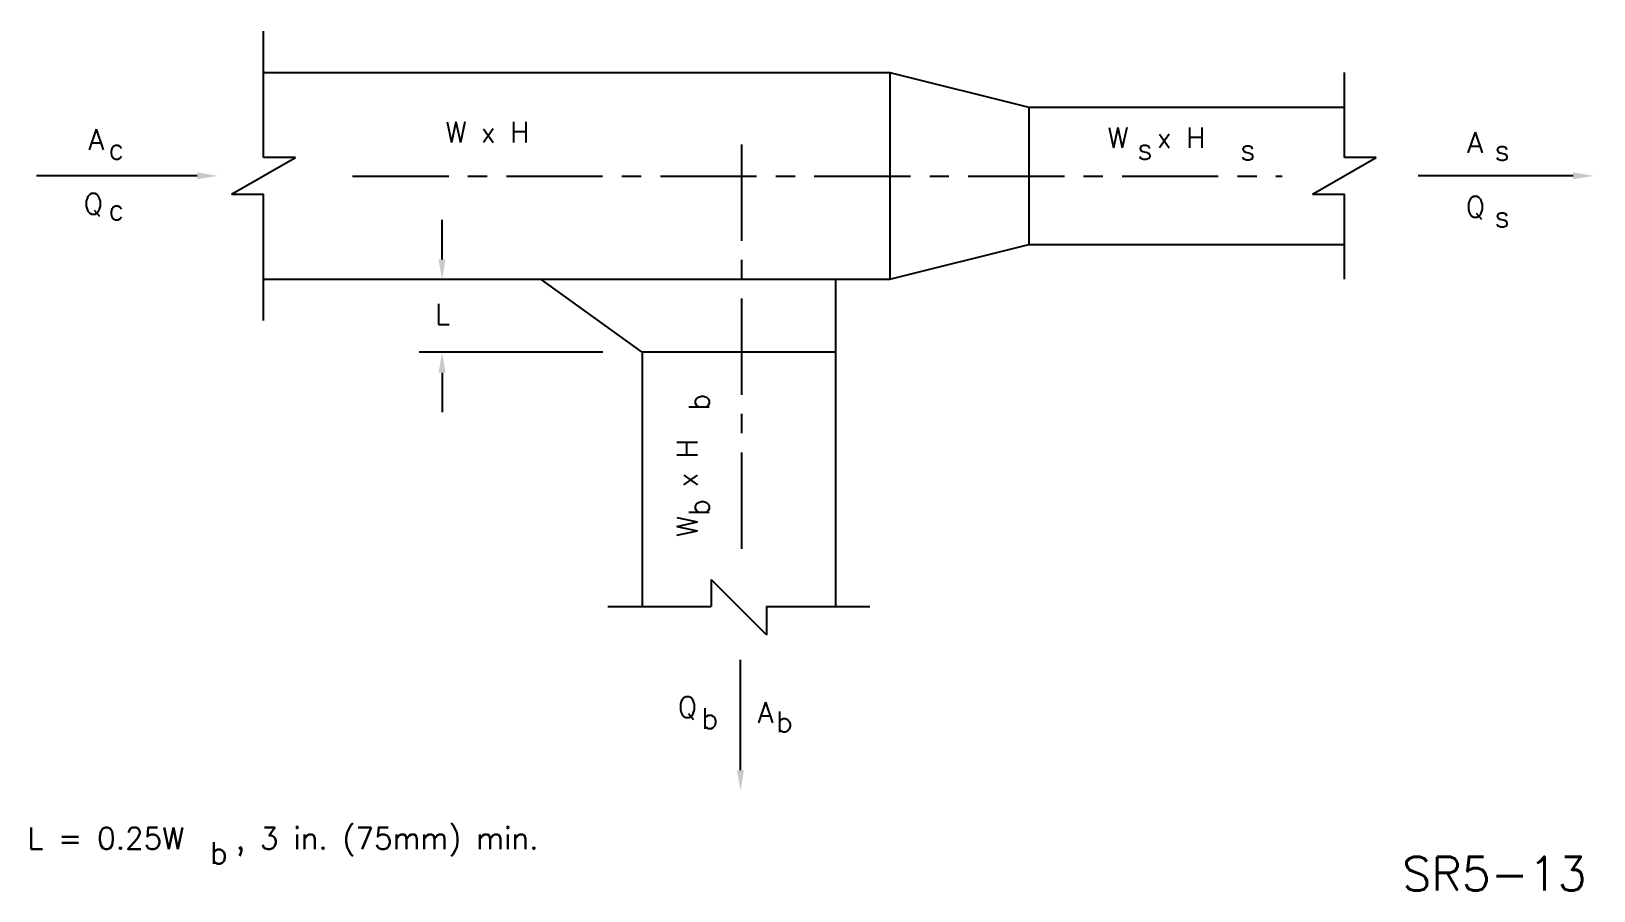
# Model space of a CAD drawing. Extents: x 0.8 to 11, y 1.2 to 6.8.
import ezdxf

# ---------------------------------------------------------------- set-up
doc = ezdxf.new("R2010")
doc.units = 0
doc.header["$LTSCALE"] = 0.5
doc.header["$MEASUREMENT"] = 0
doc.linetypes.add('CENTER', pattern=[2, 1.25, -0.25, 0.25, -0.25])
doc.layers.get('0').update_dxf_attribs({"linetype": 'CONTINUOUS'})
for name, color, linetype in [('ALT', 7, 'CONTINUOUS'), ('CENTER', 7, 'CENTER'), ('NUMBER', 7, 'CONTINUOUS')]:
    doc.layers.add(name, color=color, linetype=linetype)
doc.styles.add('ROMANS', font='romans')

msp = doc.modelspace()

# ---------------------------------------------------------------- linework, layer by layer
for p, q in [((2.329, 5.942), (2.329, 6.761)), ((2.329, 6.493), (6.398, 6.493)), ((6.398, 6.493), (6.398, 5.152)), ((6.398, 6.493), (7.302, 6.269)), ((9.352, 5.942), (9.352, 6.493)), ((7.302, 6.269), (7.302, 5.376)), ((7.302, 6.269), (9.352, 6.269)), ((2.121, 5.703), (2.536, 5.942)), ((2.536, 5.942), (2.329, 5.942)), ((9.144, 5.703), (9.559, 5.942)), ((9.559, 5.942), (9.352, 5.942)), ((1.898, 5.822), (0.853, 5.822)), ((10.838, 5.822), (9.831, 5.822)), ((2.121, 5.703), (2.329, 5.703)), ((2.329, 4.884), (2.329, 5.703)), ((9.144, 5.703), (9.352, 5.703)), ((9.352, 5.152), (9.352, 5.703)), ((6.398, 5.152), (7.302, 5.376)), ((7.302, 5.376), (9.352, 5.376)), ((2.329, 5.152), (6.398, 5.152)), ((4.788, 4.678), (4.13, 5.152)), ((6.045, 5.152), (6.045, 3.025)), ((6.045, 4.678), (4.788, 4.678)), ((4.788, 4.678), (4.788, 3.025)), ((5.238, 3.202), (5.596, 2.843)), ((5.238, 3.202), (5.238, 3.025)), ((4.565, 3.025), (5.238, 3.025)), ((5.596, 3.025), (6.269, 3.025)), ((5.596, 3.025), (5.596, 2.843)), ((5.428, 1.963), (5.428, 2.679))]:
    msp.add_line(p, q)
for points in [[(1.898, 5.845), (1.898, 5.8), (2.032, 5.822)], [(10.838, 5.845), (10.838, 5.8), (10.972, 5.822)], [(5.45, 1.963), (5.405, 1.963), (5.428, 1.829)]]:
    msp.add_solid(points)
at = {"layer": 'ALT'}
for p, q in [((3.489, 5.28), (3.489, 5.536)), ((4.533, 4.678), (3.34, 4.678)), ((3.489, 4.544), (3.489, 4.288))]:
    msp.add_line(p, q, dxfattribs=at)
for points in [[(3.511, 5.28), (3.466, 5.28), (3.489, 5.146)], [(3.466, 4.544), (3.511, 4.544), (3.489, 4.678)]]:
    msp.add_solid(points, dxfattribs=at)
at = {"layer": 'CENTER'}
for p, q in [((5.434, 6.026), (5.434, 3.377)), ((2.907, 5.821), (8.947, 5.821))]:
    msp.add_line(p, q, dxfattribs=at)

# ---------------------------------------------------------------- texts
at = {"style": 'ROMANS'}
for s, height, p in [('A', 0.134, (1.189, 5.991)), ('W x H', 0.1341, (3.51, 6.039)), ('W  x H', 0.1341, (7.811, 6.003)), ('A', 0.134, (10.149, 5.971)), ('c', 0.134, (1.32, 5.93)), ('s', 0.134, (8.007, 5.929)), ('s', 0.134, (8.675, 5.925)), ('s', 0.134, (10.328, 5.921)), ('Q', 0.134, (1.159, 5.574)), ('Q', 0.134, (10.14, 5.554)), ('c', 0.134, (1.32, 5.536)), ('s', 0.134, (10.328, 5.49)), ('Q', 0.134, (5.02, 2.306)), ('b', 0.134, (5.174, 2.232)), ('A', 0.134, (5.539, 2.271)), ('b', 0.134, (5.658, 2.21))]:
    msp.add_text(s, height=height, dxfattribs=at).set_placement(p)
for s, height, p in [('b', 0.134, (5.225, 4.299)), ('W  x H', 0.1341, (5.149, 3.477)), ('b', 0.134, (5.225, 3.615))]:
    msp.add_text(s, height=height, rotation=90, dxfattribs=at).set_placement(p)
at = {"layer": 'ALT', "style": 'ROMANS'}
for s, height, p in [('L', 0.134, (3.442, 4.858)), ('L = 0.25W', 0.1408, (0.795, 1.451)), (', 3 in. (75mm) min.', 0.14076, (2.148, 1.451)), ('b', 0.141, (1.981, 1.355))]:
    msp.add_text(s, height=height, dxfattribs=at).set_placement(p)
at = {"layer": 'NUMBER', "style": 'ROMANS'}
msp.add_text('SR5-13', height=0.22, dxfattribs=at).set_placement((9.728, 1.181))

doc.saveas('drawing.dxf')
